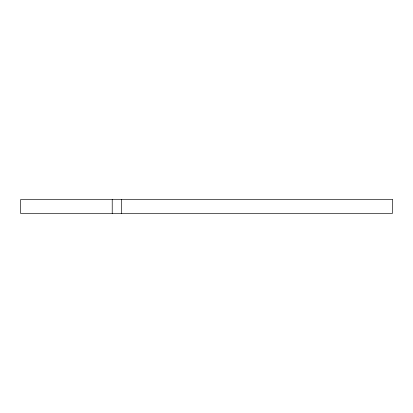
<?xml version="1.0" encoding="UTF-8"?>
<svg xmlns="http://www.w3.org/2000/svg" width="413" height="413" viewBox="0 0 413 413"><rect width="100%" height="100%" fill="white"/><g stroke="black" fill="none" stroke-linecap="round" stroke-linejoin="round"><path stroke-width="0.62" d="M121.53 199.515L121.53 213.485M112.217 199.515L112.217 213.485M392.35 199.515L20.65 199.515L20.65 213.485L392.35 213.485L392.35 199.515"/></g></svg>
